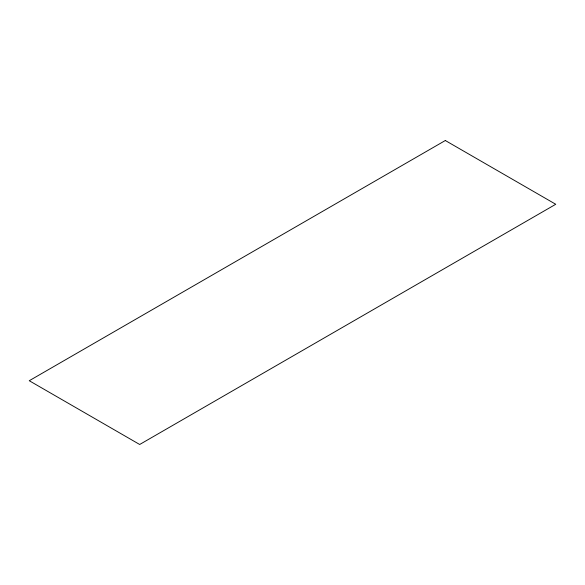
<?xml version="1.0" encoding="UTF-8"?>
<svg xmlns="http://www.w3.org/2000/svg" width="585" height="585" viewBox="0 0 585 585"><rect width="100%" height="100%" fill="white"/><g stroke="black" fill="none" stroke-linecap="round" stroke-linejoin="round"><path stroke-width="0.88" d="M445.317 140.517L29.25 380.725L139.683 444.483L555.75 204.275L445.317 140.517"/></g></svg>
